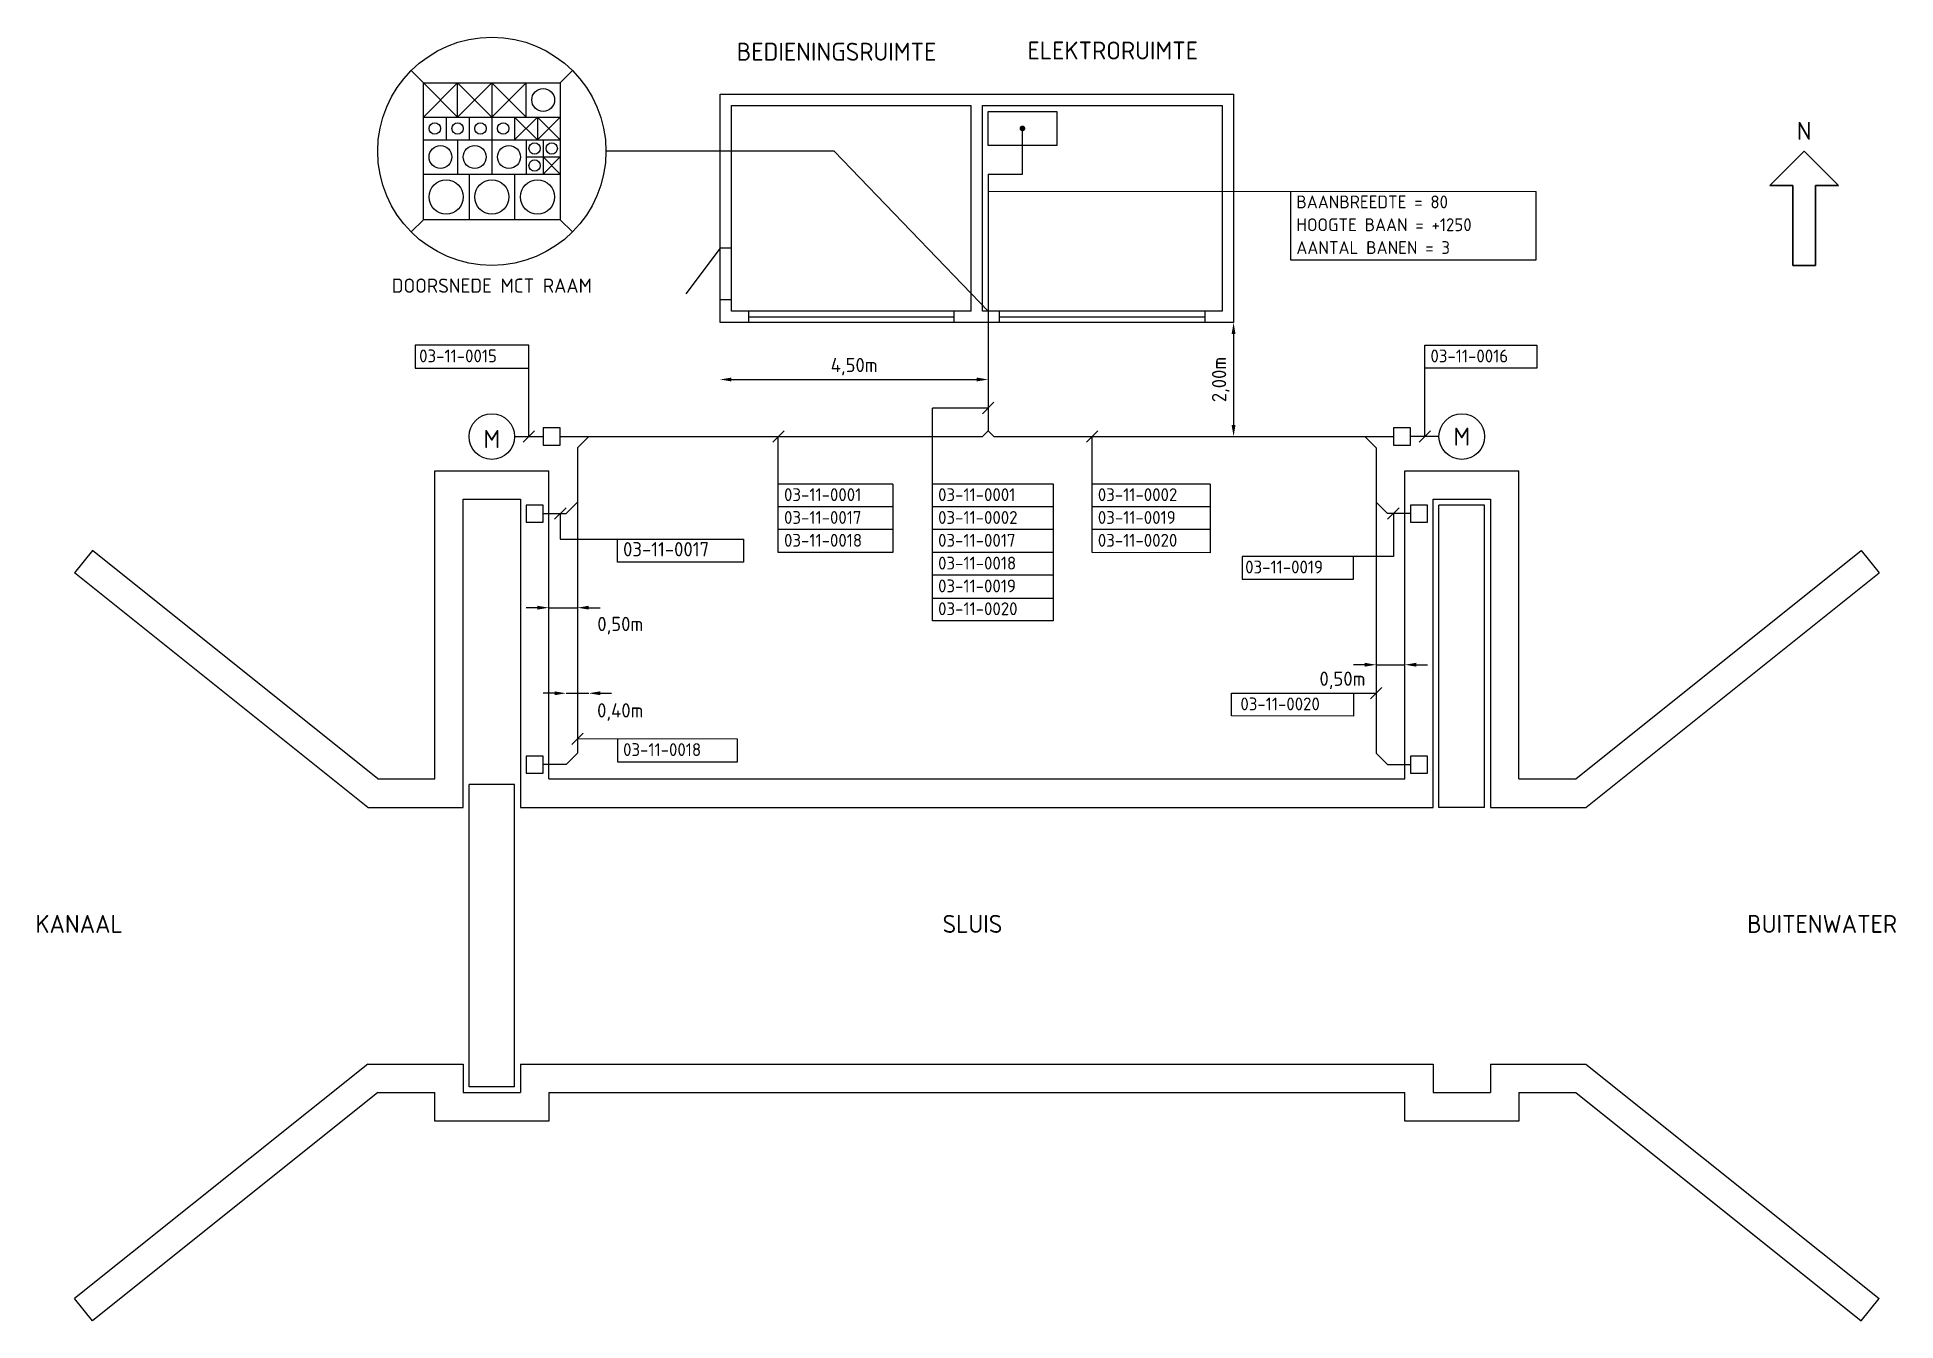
# Model space of a CAD drawing. Header units: millimetres. Extents: x 0.8 to 33.3, y 1.2 to 23.7.
import ezdxf
from ezdxf.enums import TextEntityAlignment as Align

# ---------------------------------------------------------------- set-up
doc = ezdxf.new("R2010")
doc.units = ezdxf.units.MM
for name, color, linetype, lineweight in [('N-CO-KL-ET_SCHEMA-G', 50, 'Continuous', 35), ('N-CO-KL-ET_SCHEMA-M', 50, 'Continuous', 35), ('N-CO-KL-ET_SCHEMA-M @ 0.1', 50, 'Continuous', 35), ('N-CO-KL-ET_SCHEMA-T25', 7, 'Continuous', 25), ('N-CO-KL-ET_SCHEMA-T35', 50, 'Continuous', 35), ('N-CO-KL-ET_SCHEMA_COMPONENT-G', 10, 'Continuous', 25), ('N-CO-KL-ET_SCHEMA_COMPONENT-T35', 50, 'Continuous', 35), ('N-CO-KL-ET_SCHEMA_DIAGRAM-G', 7, 'Continuous', 25), ('N-CO-KL-ET_SCHEMA_DIAGRAM-T25', 7, 'Continuous', 25), ('N-CO-KL-ET_SCHEMA_KABEL-G', 50, 'Continuous', 25)]:
    doc.layers.add(name, color=color, linetype=linetype, lineweight=lineweight)
doc.styles.add('ISO', font='NLCS-ISO.ttf')
doc.styles.add('NLCS-ISO', font='NLCS-ISO.ttf')
doc.dimstyles.new('Annotative T25-PIJL', dxfattribs={"dimscale": 20, "dimtxt": 2.5, "dimasz": 2, "dimexe": 1, "dimexo": 2.5, "dimgap": 0.75, "dimtad": 1, "dimdec": 0, "dimtxsty": 'ISO', "dimcen": 2, "dimdle": 1, "dimse1": 1, "dimse2": 1, "dimclrt": 2, "dimazin": 0, "dimtfac": 1, "dimtmove": 2, "dimatfit": 3, "dimfxl": 0, "dimarcsym": 0})

# ---------------------------------------------------------------- blocks, each defined once
blk = doc.blocks.new('*D5')
at = {"layer": 'Defpoints', "color": 0, "transparency": 16777216}
for p in [(12.723, 18.686), (17.423, 18.686), (17.423, 17.686)]:
    blk.add_point(p, dxfattribs=at)
at = {"layer": 'N-CO-KL-ET_SCHEMA-M', "color": 0, "lineweight": -2, "transparency": 16777216}
blk.add_line((12.923, 17.686), (17.223, 17.686), dxfattribs=at)
at = {"layer": 'N-CO-KL-ET_SCHEMA-M', "color": 0, "transparency": 16777216}
for points in [[(12.923, 17.72), (12.923, 17.653), (12.723, 17.686)], [(17.223, 17.72), (17.223, 17.653), (17.423, 17.686)]]:
    blk.add_solid(points, dxfattribs=at)
at = {"layer": 'N-CO-KL-ET_SCHEMA-M', "color": 2, "transparency": 16777216, "insert": (15.073, 17.911), "char_height": 0.25, "attachment_point": 5, "style": 'ISO'}
blk.add_mtext('4,50m', dxfattribs=at)
blk = doc.blocks.new('*D6')
at = {"layer": 'Defpoints', "color": 0, "transparency": 16777216}
for p in [(21.723, 18.686), (21.723, 16.686), (21.723, 16.686)]:
    blk.add_point(p, dxfattribs=at)
at = {"layer": 'N-CO-KL-ET_SCHEMA-M', "color": 0, "lineweight": -2, "transparency": 16777216}
blk.add_line((21.723, 18.486), (21.723, 16.886), dxfattribs=at)
at = {"layer": 'N-CO-KL-ET_SCHEMA-M', "color": 0, "transparency": 16777216}
for points in [[(21.689, 18.486), (21.756, 18.486), (21.723, 18.686)], [(21.689, 16.886), (21.756, 16.886), (21.723, 16.686)]]:
    blk.add_solid(points, dxfattribs=at)
at = {"layer": 'N-CO-KL-ET_SCHEMA-M', "color": 2, "transparency": 16777216, "insert": (21.498, 17.686), "char_height": 0.25, "attachment_point": 5, "rotation": 90, "style": 'ISO'}
blk.add_mtext('2,00m', dxfattribs=at)
blk = doc.blocks.new('*D7')
at = {"layer": 'Defpoints', "color": 0, "transparency": 16777216}
for p in [(10.023, 12.186), (10.423, 12.186), (10.423, 12.186)]:
    blk.add_point(p, dxfattribs=at)
at = {"layer": 'N-CO-KL-ET_SCHEMA-M', "color": 0, "lineweight": -2, "transparency": 16777216}
for p, q in [((9.823, 12.186), (9.623, 12.186)), ((10.023, 12.186), (10.423, 12.186)), ((10.623, 12.186), (10.823, 12.186))]:
    blk.add_line(p, q, dxfattribs=at)
at = {"layer": 'N-CO-KL-ET_SCHEMA-M', "color": 0, "transparency": 16777216}
for points in [[(9.823, 12.22), (9.823, 12.153), (10.023, 12.186)], [(10.623, 12.22), (10.623, 12.153), (10.423, 12.186)]]:
    blk.add_solid(points, dxfattribs=at)
at = {"layer": 'N-CO-KL-ET_SCHEMA-M', "color": 2, "transparency": 16777216, "insert": (10.974, 11.857), "char_height": 0.25, "attachment_point": 5, "style": 'ISO'}
blk.add_mtext('0,40m', dxfattribs=at)
blk = doc.blocks.new('*D8')
at = {"layer": 'Defpoints', "color": 0, "transparency": 16777216}
for p in [(9.723, 13.686), (10.223, 13.686), (10.223, 13.686)]:
    blk.add_point(p, dxfattribs=at)
at = {"layer": 'N-CO-KL-ET_SCHEMA-M', "color": 0, "lineweight": -2, "transparency": 16777216}
for p, q in [((9.523, 13.686), (9.323, 13.686)), ((9.723, 13.686), (10.223, 13.686)), ((10.423, 13.686), (10.623, 13.686))]:
    blk.add_line(p, q, dxfattribs=at)
at = {"layer": 'N-CO-KL-ET_SCHEMA-M', "color": 0, "transparency": 16777216}
for points in [[(9.523, 13.72), (9.523, 13.653), (9.723, 13.686)], [(10.423, 13.72), (10.423, 13.653), (10.223, 13.686)]]:
    blk.add_solid(points, dxfattribs=at)
at = {"layer": 'N-CO-KL-ET_SCHEMA-M', "color": 2, "transparency": 16777216, "insert": (10.974, 13.372), "char_height": 0.25, "attachment_point": 5, "style": 'ISO'}
blk.add_mtext('0,50m', dxfattribs=at)
blk = doc.blocks.new('*D9')
at = {"layer": 'Defpoints', "color": 0, "transparency": 16777216}
for p in [(24.223, 12.686), (24.723, 12.686), (24.723, 12.686)]:
    blk.add_point(p, dxfattribs=at)
at = {"layer": 'N-CO-KL-ET_SCHEMA-M', "color": 0, "lineweight": -2, "transparency": 16777216}
for p, q in [((24.023, 12.686), (23.823, 12.686)), ((24.223, 12.686), (24.723, 12.686)), ((24.923, 12.686), (25.123, 12.686))]:
    blk.add_line(p, q, dxfattribs=at)
at = {"layer": 'N-CO-KL-ET_SCHEMA-M', "color": 0, "transparency": 16777216}
for points in [[(24.023, 12.72), (24.023, 12.653), (24.223, 12.686)], [(24.923, 12.72), (24.923, 12.653), (24.723, 12.686)]]:
    blk.add_solid(points, dxfattribs=at)
at = {"layer": 'N-CO-KL-ET_SCHEMA-M', "color": 2, "transparency": 16777216, "insert": (23.631, 12.412), "char_height": 0.25, "attachment_point": 5, "style": 'ISO'}
blk.add_mtext('0,50m', dxfattribs=at)

msp = doc.modelspace()

# ---------------------------------------------------------------- linework, layer by layer
at = {"layer": 'N-CO-KL-ET_SCHEMA-G'}
for p, q in [((31.723, 21.686), (31.123, 21.086)), ((31.723, 21.686), (32.323, 21.086)), ((31.123, 21.086), (31.523, 21.086)), ((31.523, 21.086), (31.523, 19.686)), ((31.923, 19.686), (31.923, 21.086)), ((32.323, 21.086), (31.923, 21.086)), ((31.523, 19.686), (31.923, 19.686))]:
    msp.add_line(p, q, dxfattribs=at)
at = {"layer": 'N-CO-KL-ET_SCHEMA_COMPONENT-G'}
for p, q in [((12.723, 18.686), (12.723, 22.686)), ((12.723, 22.686), (21.723, 22.686)), ((12.923, 22.486), (17.123, 22.486)), ((12.923, 18.886), (12.923, 22.486)), ((17.123, 18.886), (17.123, 22.486)), ((17.323, 18.886), (17.323, 22.486)), ((17.323, 22.486), (21.523, 22.486)), ((21.523, 22.486), (21.523, 18.886)), ((21.723, 22.686), (21.723, 18.686)), ((17.423, 22.386), (18.623, 22.386)), ((17.423, 21.786), (17.423, 22.386)), ((18.623, 22.386), (18.623, 21.786)), ((18.623, 21.786), (17.423, 21.786)), ((12.723, 19.986), (12.123, 19.186)), ((12.923, 19.986), (12.723, 19.986)), ((12.723, 19.086), (12.923, 19.086)), ((21.723, 18.686), (12.723, 18.686)), ((17.123, 18.886), (12.923, 18.886)), ((13.223, 18.886), (13.223, 18.686)), ((13.223, 18.786), (16.823, 18.786)), ((16.823, 18.686), (16.823, 18.886)), ((21.523, 18.886), (17.323, 18.886)), ((17.623, 18.686), (17.623, 18.886)), ((17.623, 18.786), (21.223, 18.786)), ((21.223, 18.686), (21.223, 18.886)), ((9.923, 16.836), (9.623, 16.836)), ((9.623, 16.836), (9.623, 16.536)), ((9.923, 16.536), (9.923, 16.836)), ((24.823, 16.836), (24.523, 16.836)), ((24.523, 16.836), (24.523, 16.536)), ((24.823, 16.536), (24.823, 16.836)), ((9.623, 16.536), (9.923, 16.536)), ((24.523, 16.536), (24.823, 16.536)), ((7.723, 16.086), (9.723, 16.086)), ((7.723, 10.686), (7.723, 16.086)), ((9.723, 10.686), (9.723, 16.086)), ((24.723, 10.686), (24.723, 16.086)), ((24.723, 16.086), (26.723, 16.086)), ((26.723, 10.686), (26.723, 16.086)), ((8.223, 15.586), (9.223, 15.586)), ((8.223, 10.186), (8.223, 15.586)), ((9.223, 15.586), (9.223, 10.186)), ((9.323, 15.486), (9.323, 15.186)), ((9.623, 15.486), (9.323, 15.486)), ((9.623, 15.186), (9.623, 15.486)), ((25.123, 15.486), (24.823, 15.486)), ((24.823, 15.486), (24.823, 15.186)), ((25.123, 15.186), (25.123, 15.486)), ((25.223, 10.186), (25.223, 15.586)), ((25.223, 15.586), (26.223, 15.586)), ((25.323, 10.186), (25.323, 15.486)), ((26.123, 15.486), (25.323, 15.486)), ((26.123, 10.186), (26.123, 15.486)), ((26.223, 15.586), (26.223, 10.186)), ((9.323, 15.186), (9.623, 15.186)), ((24.823, 15.186), (25.123, 15.186)), ((1.723, 14.686), (1.41, 14.296)), ((6.723, 10.686), (1.723, 14.686)), ((27.723, 10.686), (32.723, 14.686)), ((32.723, 14.686), (33.035, 14.296)), ((6.547, 10.186), (1.41, 14.296)), ((27.898, 10.186), (33.035, 14.296)), ((9.623, 11.086), (9.323, 11.086)), ((9.323, 11.086), (9.323, 10.786)), ((9.623, 10.786), (9.623, 11.086)), ((24.823, 11.086), (24.823, 10.786)), ((25.123, 11.086), (24.823, 11.086)), ((25.123, 10.786), (25.123, 11.086)), ((9.323, 10.786), (9.623, 10.786)), ((24.823, 10.786), (25.123, 10.786)), ((6.723, 10.686), (7.723, 10.686)), ((9.123, 10.586), (8.323, 10.586)), ((8.323, 5.286), (8.323, 10.586)), ((9.123, 5.286), (9.123, 10.586)), ((9.723, 10.686), (24.723, 10.686)), ((26.723, 10.686), (27.723, 10.686)), ((6.547, 10.186), (8.223, 10.186)), ((9.223, 10.186), (25.223, 10.186)), ((26.123, 10.186), (25.323, 10.186)), ((26.223, 10.186), (27.898, 10.186)), ((6.547, 5.686), (1.41, 1.577)), ((6.547, 5.686), (8.223, 5.686)), ((8.223, 5.686), (8.223, 5.186)), ((9.223, 5.686), (25.223, 5.686)), ((9.223, 5.686), (9.223, 5.186)), ((25.223, 5.686), (25.223, 5.186)), ((26.223, 5.686), (27.898, 5.686)), ((26.223, 5.686), (26.223, 5.186)), ((27.898, 5.686), (33.035, 1.577)), ((9.123, 5.286), (8.323, 5.286)), ((6.723, 5.186), (1.723, 1.186)), ((6.723, 5.186), (7.723, 5.186)), ((7.723, 4.686), (7.723, 5.186)), ((8.223, 5.186), (9.223, 5.186)), ((9.723, 5.186), (24.723, 5.186)), ((9.723, 5.186), (9.723, 4.686)), ((24.723, 4.686), (24.723, 5.186)), ((25.223, 5.186), (26.223, 5.186)), ((25.223, 5.186), (26.223, 5.186)), ((26.723, 5.186), (27.723, 5.186)), ((26.723, 5.186), (26.723, 4.686)), ((27.723, 5.186), (32.723, 1.186)), ((9.723, 4.686), (7.723, 4.686)), ((26.723, 4.686), (24.723, 4.686)), ((1.723, 1.186), (1.41, 1.577)), ((32.723, 1.186), (33.035, 1.577))]:
    msp.add_line(p, q, dxfattribs=at)
for centre in [(8.723, 16.686), (25.723, 16.686)]:
    msp.add_circle(centre, 0.4, dxfattribs=at)
at = {"layer": 'N-CO-KL-ET_SCHEMA_DIAGRAM-G'}
for p, q in [((7.308, 23.101), (7.523, 22.886)), ((7.523, 22.886), (9.923, 22.886)), ((7.523, 20.486), (7.523, 22.886)), ((7.523, 22.286), (8.123, 22.886)), ((7.523, 22.886), (8.123, 22.286)), ((8.123, 22.286), (8.123, 22.886)), ((8.123, 22.886), (8.723, 22.286)), ((8.723, 22.886), (8.123, 22.286)), ((8.723, 22.886), (8.723, 21.286)), ((8.723, 22.886), (9.323, 22.286)), ((9.323, 22.886), (8.723, 22.286)), ((9.323, 22.286), (9.323, 22.886)), ((9.923, 22.886), (10.137, 23.101)), ((9.923, 22.886), (9.923, 20.486)), ((7.523, 22.286), (9.923, 22.286)), ((7.923, 22.286), (7.923, 21.886)), ((8.323, 22.286), (8.323, 21.886)), ((9.123, 22.286), (9.123, 21.886)), ((9.123, 21.886), (9.523, 22.286)), ((9.123, 22.286), (9.523, 21.886)), ((9.523, 22.286), (9.523, 21.886)), ((9.523, 22.286), (9.923, 21.886)), ((9.923, 22.286), (9.523, 21.886)), ((7.523, 21.886), (9.923, 21.886)), ((8.123, 21.886), (8.123, 21.286)), ((9.323, 21.886), (9.323, 21.286)), ((9.623, 21.886), (9.623, 21.286)), ((9.323, 21.586), (9.923, 21.586)), ((9.623, 21.586), (9.923, 21.286)), ((9.923, 21.586), (9.623, 21.286)), ((14.723, 21.686), (10.723, 21.686)), ((17.423, 18.886), (14.723, 21.686)), ((7.523, 21.286), (9.923, 21.286)), ((8.323, 21.286), (8.323, 20.486)), ((9.123, 21.286), (9.123, 20.486)), ((17.423, 20.986), (27.026, 20.982)), ((22.723, 20.986), (22.723, 19.786)), ((27.026, 19.782), (27.026, 20.982)), ((7.308, 20.272), (7.523, 20.486)), ((9.923, 20.486), (7.523, 20.486)), ((9.923, 20.486), (10.137, 20.272)), ((22.723, 19.786), (27.026, 19.782)), ((9.373, 18.286), (7.378, 18.286)), ((7.378, 18.286), (7.378, 17.886)), ((9.373, 16.686), (9.373, 18.286)), ((25.073, 16.686), (25.073, 18.286)), ((25.073, 18.286), (27.039, 18.286)), ((27.039, 18.286), (27.039, 17.886)), ((7.378, 17.886), (9.373, 17.886)), ((27.039, 17.886), (25.073, 17.886)), ((17.323, 17.086), (17.523, 17.286)), ((17.423, 17.186), (16.444, 17.186)), ((16.444, 13.455), (16.444, 17.186)), ((9.273, 16.586), (9.473, 16.786)), ((13.646, 16.586), (13.846, 16.786)), ((13.744, 14.655), (13.744, 16.69)), ((19.144, 16.586), (19.344, 16.786)), ((19.244, 14.655), (19.244, 16.686)), ((24.973, 16.586), (25.173, 16.786)), ((13.744, 15.855), (15.753, 15.855)), ((15.753, 15.853), (15.753, 14.653)), ((16.444, 15.855), (18.559, 15.855)), ((18.559, 15.855), (18.559, 13.455)), ((19.244, 15.855), (21.312, 15.855)), ((21.312, 15.85), (21.312, 14.65)), ((9.823, 15.236), (10.023, 15.436)), ((9.923, 15.336), (9.923, 14.886)), ((15.753, 15.455), (13.744, 15.455)), ((18.559, 15.455), (16.444, 15.455)), ((21.312, 15.455), (19.244, 15.455)), ((24.423, 15.236), (24.623, 15.436)), ((24.523, 15.336), (24.523, 14.586)), ((15.753, 15.055), (13.744, 15.055)), ((18.559, 15.055), (16.444, 15.055)), ((21.312, 15.055), (19.244, 15.055)), ((9.923, 14.886), (13.133, 14.886)), ((10.923, 14.486), (10.923, 14.886)), ((13.133, 14.886), (13.133, 14.486)), ((13.133, 14.486), (10.923, 14.486)), ((15.753, 14.653), (13.744, 14.655)), ((18.559, 14.655), (16.444, 14.655)), ((21.312, 14.65), (19.244, 14.655)), ((24.523, 14.586), (21.875, 14.586)), ((21.875, 14.586), (21.875, 14.186)), ((23.823, 14.186), (23.823, 14.586)), ((18.559, 14.255), (16.444, 14.255)), ((21.875, 14.186), (23.823, 14.186)), ((16.444, 13.855), (18.559, 13.855)), ((18.559, 13.455), (16.444, 13.455)), ((21.687, 11.789), (21.687, 12.189)), ((21.687, 12.189), (24.223, 12.186)), ((23.823, 12.186), (23.823, 11.786)), ((24.123, 12.086), (24.323, 12.286)), ((23.823, 11.786), (21.687, 11.789)), ((10.123, 11.286), (10.323, 11.486)), ((13.028, 11.384), (10.223, 11.386)), ((10.923, 11.386), (10.923, 10.986)), ((13.028, 10.984), (13.028, 11.384)), ((10.923, 10.986), (13.028, 10.984))]:
    msp.add_line(p, q, dxfattribs=at)
for centre, radius in [((8.723, 21.686), 2), ((9.623, 22.586), 0.2), ((7.723, 22.086), 0.1), ((8.123, 22.086), 0.1), ((8.523, 22.086), 0.1), ((8.923, 22.086), 0.1), ((9.473, 21.736), 0.1), ((9.773, 21.736), 0.1), ((7.823, 21.586), 0.2), ((8.423, 21.586), 0.2), ((9.023, 21.586), 0.2), ((9.473, 21.436), 0.1), ((7.923, 20.886), 0.3), ((8.723, 20.886), 0.3), ((9.523, 20.886), 0.3)]:
    msp.add_circle(centre, radius, dxfattribs=at)
at = {"layer": 'N-CO-KL-ET_SCHEMA_KABEL-G'}
for p, q in [((18.023, 21.286), (18.023, 22.086)), ((17.423, 21.286), (17.423, 16.786)), ((17.423, 21.286), (18.023, 21.286)), ((9.123, 16.686), (9.623, 16.686)), ((9.923, 16.686), (17.323, 16.686)), ((10.423, 16.686), (10.223, 16.486)), ((17.423, 16.786), (17.323, 16.686)), ((17.423, 16.786), (17.523, 16.686)), ((17.523, 16.686), (24.523, 16.686)), ((24.023, 16.686), (24.223, 16.486)), ((25.323, 16.686), (24.823, 16.686)), ((10.223, 16.486), (10.223, 11.136)), ((24.223, 16.486), (24.223, 11.136)), ((9.623, 15.336), (10.023, 15.336)), ((10.023, 15.336), (10.223, 15.536)), ((24.423, 15.336), (24.223, 15.536)), ((24.823, 15.336), (24.423, 15.336)), ((10.223, 11.136), (10.023, 10.936)), ((24.223, 11.136), (24.423, 10.936)), ((10.023, 10.936), (9.623, 10.936)), ((24.423, 10.936), (24.823, 10.936))]:
    msp.add_line(p, q, dxfattribs=at)
at = {"layer": 'N-CO-KL-ET_SCHEMA_KABEL-G', "const_width": 0.05}
msp.add_lwpolyline([(17.998, 22.086, 1), (18.048, 22.086, 1)], format="xyb", close=True, dxfattribs=at)

# ---------------------------------------------------------------- texts
at = {"layer": 'N-CO-KL-ET_SCHEMA-T25', "insert": (8.723, 19.331), "char_height": 0.25, "attachment_point": 5, "style": 'NLCS-ISO'}
msp.add_mtext('DOORSNEDE MCT RAAM', dxfattribs=at)
at = {"layer": 'N-CO-KL-ET_SCHEMA-T35', "style": 'NLCS-ISO'}
for s, p in [('BEDIENINGSRUIMTE', (14.764, 23.274)), ('ELEKTRORUIMTE', (19.605, 23.295)), ('N', (31.723, 21.886))]:
    msp.add_text(s, height=0.315, dxfattribs=at).set_placement(p, align=Align.CENTER)
for s, p in [('KANAAL', (0.723, 7.986)), ('SLUIS', (16.623, 7.986)), ('BUITENWATER', (30.723, 7.986))]:
    msp.add_text(s, height=0.315, dxfattribs=at).set_placement(p)
at = {"layer": 'N-CO-KL-ET_SCHEMA_COMPONENT-T35', "style": 'NLCS-ISO'}
msp.add_text('M', height=0.315, dxfattribs=at).set_placement((8.723, 16.486), align=Align.CENTER)
msp.add_text('M', height=0.315, dxfattribs=at).set_placement((25.723, 16.686), align=Align.MIDDLE)
at = {"layer": 'N-CO-KL-ET_SCHEMA_DIAGRAM-T25', "style": 'NLCS-ISO'}
for s, height, p in [('BAANBREEDTE = 80', 0.225, (22.823, 20.686)), ('HOOGTE BAAN = +1250', 0.225, (22.823, 20.286)), ('AANTAL BANEN = 3', 0.225, (22.823, 19.886)), ('03-11-0015', 0.225, (7.449, 17.987)), ('03-11-0016', 0.225, (25.173, 17.986)), ('03-11-0001', 0.225, (13.844, 15.555)), ('03-11-0001', 0.225, (16.544, 15.555)), ('03-11-0002', 0.225, (19.344, 15.555)), ('03-11-0017', 0.225, (13.844, 15.155)), ('03-11-0002', 0.225, (16.544, 15.155)), ('03-11-0019', 0.225, (19.344, 15.155)), ('03-11-0017', 0.25, (11.023, 14.586)), ('03-11-0018', 0.225, (13.844, 14.755)), ('03-11-0017', 0.225, (16.544, 14.755)), ('03-11-0020', 0.225, (19.344, 14.755)), ('03-11-0018', 0.225, (16.544, 14.355)), ('03-11-0019', 0.225, (21.926, 14.287)), ('03-11-0019', 0.225, (16.544, 13.955)), ('03-11-0020', 0.225, (16.544, 13.555)), ('03-11-0020', 0.225, (21.842, 11.887)), ('03-11-0018', 0.225, (11.023, 11.086))]:
    msp.add_text(s, height=height, dxfattribs=at).set_placement(p)

# ---------------------------------------------------------------- dimensions: what is measured, and where the dimension line sits
at = {"layer": 'N-CO-KL-ET_SCHEMA-M @ 0.1'}
dim = msp.add_linear_dim(base=(17.423, 17.686), p1=(12.723, 18.686), p2=(17.423, 18.686), text='4,50m', dimstyle='Annotative T25-PIJL', override={"dimscale": 0.1, "dimtix": 0, "dimtofl": 1, "dimtmove": 2, "dimatfit": 3}, dxfattribs=at)
dim.commit()
dim.dimension.update_dxf_attribs({"geometry": '*D5', "text_midpoint": (15.073, 17.911)})
dim = msp.add_linear_dim(base=(21.723, 16.686), p1=(21.723, 18.686), p2=(21.723, 16.686), angle=90, text='2,00m', dimstyle='Annotative T25-PIJL', override={"dimscale": 0.1, "dimtix": 0, "dimtofl": 1, "dimtmove": 2, "dimatfit": 3}, dxfattribs=at)
dim.commit()
dim.dimension.update_dxf_attribs({"geometry": '*D6', "text_midpoint": (21.498, 17.686)})
for base, p1, p2, text, picture, middle in [((10.223, 13.686), (9.723, 13.686), (10.223, 13.686), '0,50m', '*D8', (10.974, 13.372)), ((24.723, 12.686), (24.223, 12.686), (24.723, 12.686), '0,50m', '*D9', (23.631, 12.412)), ((10.423, 12.186), (10.023, 12.186), (10.423, 12.186), '0,40m', '*D7', (10.974, 11.857))]:
    dim = msp.add_linear_dim(base=base, p1=p1, p2=p2, text=text, dimstyle='Annotative T25-PIJL', override={"dimscale": 0.1, "dimtix": 0, "dimtofl": 1, "dimtmove": 2, "dimatfit": 3}, dxfattribs=at)
    dim.commit()
    dim.dimension.update_dxf_attribs({"geometry": picture, "text_midpoint": middle, "dimtype": 128})

doc.saveas('drawing.dxf')
